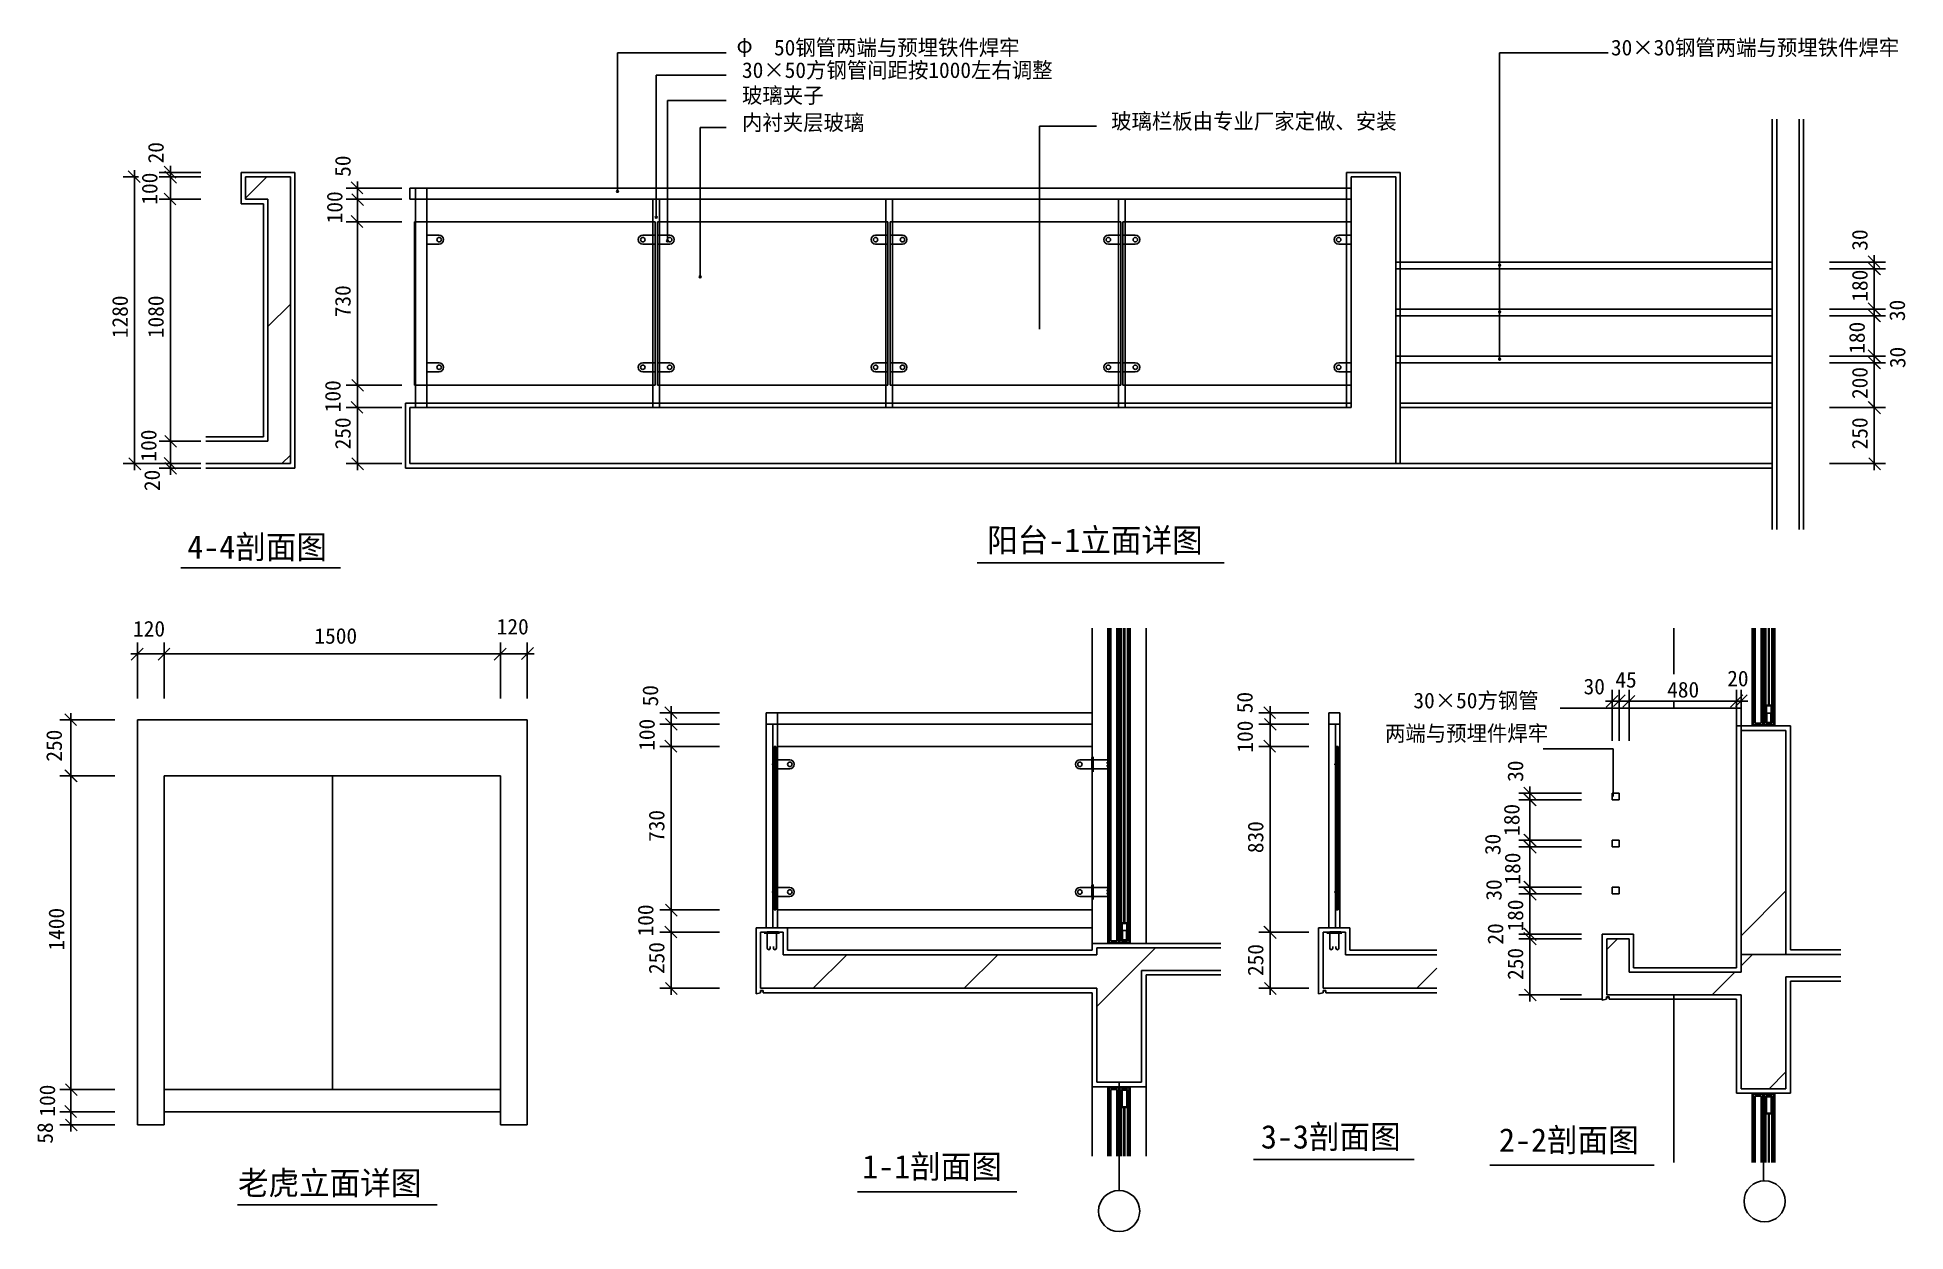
# Model space of a CAD drawing. Header units: metres. Extents: x 2610 to 10948, y 272 to 5605.
import ezdxf

# ---------------------------------------------------------------- set-up
doc = ezdxf.new("R2010")
doc.units = ezdxf.units.M
for name, color, linetype in [('AXIS', 3, 'Continuous'), ('BALCONY', 31, 'Continuous'), ('PUB_DIM', 3, 'Continuous'), ('PUB_TEXT', 7, 'Continuous'), ('S_SURFACE', 6, 'Continuous'), ('WALL', 5, 'Continuous'), ('WINDOW', 2, 'Continuous'), ('填充', 7, 'Continuous'), ('看线', 253, 'Continuous'), ('粉刷线', 6, 'Continuous')]:
    doc.layers.add(name, color=color, linetype=linetype)
pattern_1 = [(45, (0, 0), (-336.76, 336.76), [])]

# ---------------------------------------------------------------- blocks, each defined once
blk = doc.blocks.new('_dimx')
blk.add_line((-150, 0), (150, 0))
blk.add_lwpolyline([(-125.76, -123.99), (136.93, 138.3)])

msp = doc.modelspace()

# ---------------------------------------------------------------- hatches: boundary and pattern name
at = {"layer": '填充'}
h = msp.add_hatch(dxfattribs=at)
h.set_pattern_fill('AN31C', scale=150)
h.set_pattern_definition(pattern_1)
h.paths.add_polyline_path([(3739.36, 4981.46), (3539.36, 4981.46), (3539.36, 4881.46), (3639.36, 4881.46), (3639.36, 3801.46), (3361.6, 3801.46), (3361.6, 3701.46), (3739.36, 3701.46)])
h = msp.add_hatch(dxfattribs=at)
h.set_pattern_fill('ANSI31', scale=240)
h.paths.add_polyline_path([(10214.16, 1509.74), (10414.16, 1509.74), (10414.16, 2509.74), (10214.16, 2509.74)])
h = msp.add_hatch(dxfattribs=at)
h.set_pattern_fill('SOLID')
h.paths.add_polyline_path([(10314.16, 2529.74), (10314.16, 2554.74), (10311.66, 2554.74), (10311.66, 2534.74), (10269.16, 2534.74), (10269.16, 2554.74), (10264.16, 2554.74), (10264.16, 2529.74)])
h.paths.add_polyline_path([(10364.16, 2529.74), (10364.16, 2554.74), (10359.16, 2554.74), (10359.16, 2534.74), (10316.66, 2534.74), (10316.66, 2554.74), (10314.16, 2554.74), (10314.16, 2529.74)])
h = msp.add_hatch(dxfattribs=at)
h.set_pattern_fill('AN31C', scale=150)
h.set_pattern_definition(pattern_1)
h.paths.add_polyline_path([(7538.1, 1438.42), (7891.3, 1438.42), (7891.3, 1538.42), (7338.1, 1538.42), (7338.1, 1508.42), (5938.1, 1508.42), (5938.1, 1608.42), (5908.36, 1608.42), (5908.36, 1604.42), (5867.84, 1604.42), (5867.84, 1608.42), (5854.5, 1608.42), (5838.1, 1608.42), (5838.1, 1358.42), (7338.1, 1358.42), (7338.1, 938.42), (7538.1, 938.42)])
h = msp.add_hatch(dxfattribs=at)
h.set_pattern_fill('AN31C', scale=150)
h.set_pattern_definition(pattern_1)
h.paths.add_polyline_path([(8856.8, 1508.42), (8448.44, 1508.42), (8448.44, 1608.42), (8418.7, 1608.42), (8418.7, 1604.42), (8378.18, 1604.42), (8378.18, 1608.42), (8348.44, 1608.42), (8348.44, 1358.42), (8856.8, 1358.42)])
h = msp.add_hatch(dxfattribs=at)
h.set_pattern_fill('SOLID')
h.paths.add_polyline_path([(7438.1, 1558.42), (7438.1, 1583.42), (7435.6, 1583.42), (7435.6, 1563.42), (7393.1, 1563.42), (7393.1, 1583.42), (7388.1, 1583.42), (7388.1, 1558.42)])
h.paths.add_polyline_path([(7488.1, 1558.42), (7488.1, 1583.42), (7483.1, 1583.42), (7483.1, 1563.42), (7440.6, 1563.42), (7440.6, 1583.42), (7438.1, 1583.42), (7438.1, 1558.42)])
h = msp.add_hatch(dxfattribs=at)
h.set_pattern_fill('AN31C', scale=150)
h.set_pattern_definition(pattern_1)
h.paths.add_polyline_path([(10414.16, 1409.74), (10658.78, 1409.74), (10658.78, 1509.74), (10214.16, 1509.74), (10214.16, 1429.74), (9714.16, 1429.74), (9714.16, 1579.74), (9614.16, 1579.74), (9614.16, 1329.74), (10214.16, 1329.74), (10214.16, 909.74), (10414.16, 909.74)])
h = msp.add_hatch(dxfattribs=at)
h.set_pattern_fill('SOLID')
h.paths.add_polyline_path([(7435.6, 913.42), (7435.6, 868.92), (7438.1, 868.92), (7438.1, 918.42), (7388.1, 918.42), (7388.1, 868.92), (7393.1, 868.92), (7393.1, 913.42)])
h.paths.add_polyline_path([(7483.1, 913.42), (7483.1, 868.92), (7488.1, 868.92), (7488.1, 918.42), (7438.1, 918.42), (7438.1, 868.92), (7440.6, 868.92), (7440.6, 913.42)])
h = msp.add_hatch(dxfattribs=at)
h.set_pattern_fill('SOLID')
h.paths.add_polyline_path([(10311.66, 884.74), (10311.66, 840.24), (10314.16, 840.24), (10314.16, 889.74), (10264.16, 889.74), (10264.16, 840.24), (10269.16, 840.24), (10269.16, 884.74)])
h.paths.add_polyline_path([(10359.16, 884.74), (10359.16, 840.24), (10364.16, 840.24), (10364.16, 889.74), (10314.16, 889.74), (10314.16, 840.24), (10316.66, 840.24), (10316.66, 884.74)])

# ---------------------------------------------------------------- linework, layer by layer
for p, q in [((6804.43, 3258.35), (7907.24, 3258.35)), ((3250.2, 3235.69), (3963.17, 3235.69)), ((7316.1, 2338.16), (7316.1, 2388.16)), ((7316.1, 1768.16), (7316.1, 1818.16)), ((5921.7, 1608.42), (5854.5, 1608.42)), ((5921.7, 1604.42), (5854.5, 1604.42)), ((5867.84, 1610.42), (5917.84, 1610.42)), ((5867.84, 1610.42), (5867.84, 1536.9)), ((5908.36, 1610.42), (5908.36, 1536.9)), ((8432.04, 1608.42), (8364.84, 1608.42)), ((8432.04, 1604.42), (8364.84, 1604.42)), ((8378.18, 1610.42), (8428.18, 1610.42)), ((8378.18, 1610.42), (8378.18, 1536.9)), ((8418.7, 1610.42), (8418.7, 1536.9)), ((5880.85, 1536.9), (5880.85, 1544.49)), ((5895.34, 1536.9), (5895.34, 1544.49)), ((8391.19, 1536.9), (8391.19, 1544.49)), ((8405.69, 1536.9), (8405.69, 1544.49)), ((8038.32, 594.25), (8754.51, 594.25)), ((9092.17, 568.25), (9826.79, 568.25)), ((6270.26, 449.68), (6981.16, 449.68)), ((3503.58, 391.32), (4393.91, 391.32))]:
    msp.add_line(p, q)
for points in [[(7316.1, 2378.68), (7389.62, 2378.68, -1), (7389.62, 2365.67), (7382.04, 2365.67)], [(7316.1, 2338.16), (7389.62, 2338.16, 1), (7389.62, 2351.18), (7382.04, 2351.18)], [(7316.1, 1808.68), (7389.62, 1808.68, -1), (7389.62, 1795.67), (7382.04, 1795.67)], [(7316.1, 1768.16), (7389.62, 1768.16, 1), (7389.62, 1781.18), (7382.04, 1781.18)]]:
    msp.add_lwpolyline(points, format="xyb")
for points in [[(7318.1, 2392.02), (7318.1, 2324.82)], [(7322.1, 2392.02), (7322.1, 2324.82)], [(7318.1, 1822.02), (7318.1, 1754.82)], [(7322.1, 1822.02), (7322.1, 1754.82)]]:
    msp.add_lwpolyline(points)
for centre in [(7438.1, 363.4), (10319, 407.02)]:
    msp.add_circle(centre, 91.86)
for centre in [(5874.34, 1536.9), (5901.85, 1536.9), (8384.69, 1536.9), (8412.19, 1536.9)]:
    msp.add_arc(centre, 6.51, 180, 0)
at = {"layer": 'AXIS'}
for p, q in [((7438.1, 938.42), (7438.1, 455.22)), ((10314.16, 889.74), (10314.16, 498.78))]:
    msp.add_line(p, q, dxfattribs=at)
at = {"layer": 'BALCONY'}
for p, q in [((10214.16, 2609.74), (9406.73, 2609.74)), ((9594.16, 1309.74), (9406.73, 1309.74))]:
    msp.add_line(p, q, dxfattribs=at)
at = {"layer": 'PUB_DIM'}
for p, q in [((5198.95, 5536.27), (5683.75, 5536.27)), ((5198.95, 4916.79), (5198.95, 5536.27)), ((9136.35, 5536.27), (9621.15, 5536.27)), ((9136.35, 4164.45), (9136.35, 5536.27)), ((5372.1, 5435.5), (5683.75, 5435.5)), ((5372.1, 4801.15), (5372.1, 5435.5)), ((5422.3, 5322.91), (5683.75, 5322.91)), ((5422.3, 4696.06), (5422.3, 5322.91)), ((5567.98, 4534.93), (5567.98, 5201.43)), ((5567.98, 5201.43), (5683.75, 5201.43)), ((7082.17, 4300.91), (7082.17, 5207.39)), ((7082.17, 5207.39), (7337.68, 5207.39)), ((3061.88, 4981.46), (2993.67, 4981.46)), ((3043.67, 3701.66), (3043.67, 4981.26)), ((3339.8, 5001.46), (3153.67, 5001.46)), ((3339.8, 4981.46), (3153.67, 4981.46)), ((3339.8, 4981.46), (3153.67, 4981.46)), ((3339.8, 4981.46), (3167.01, 4981.46)), ((3203.67, 4981.66), (3203.67, 5001.26)), ((3203.67, 4981.66), (3203.67, 4981.86)), ((3203.67, 4881.46), (3203.67, 4981.46)), ((4236.49, 4931.46), (3988.19, 4931.46)), ((4038.19, 4931.26), (4038.19, 4881.66)), ((3339.8, 4881.46), (3153.67, 4881.46)), ((3339.8, 4881.46), (3153.67, 4881.46)), ((3203.67, 4881.26), (3203.67, 4881.06)), ((3203.67, 3801.66), (3203.67, 4881.26)), ((4236.49, 4881.46), (3988.19, 4881.46)), ((4236.49, 4881.46), (3988.19, 4881.46)), ((4038.19, 4881.66), (4038.19, 4881.86)), ((4038.19, 4881.46), (4038.19, 4781.46)), ((4236.49, 4781.46), (3988.19, 4781.46)), ((4236.49, 4781.46), (3988.19, 4781.46)), ((4038.19, 4781.26), (4038.19, 4781.06)), ((4038.19, 4781.26), (4038.19, 4051.66)), ((10608.58, 4601.46), (10858.58, 4601.46)), ((10808.58, 4601.26), (10808.58, 4571.66)), ((10608.58, 4571.46), (10858.58, 4571.46)), ((10608.58, 4571.46), (10858.58, 4571.46)), ((10808.58, 4571.26), (10808.58, 4391.66)), ((10608.58, 4391.46), (10858.58, 4391.46)), ((10608.58, 4391.46), (10858.58, 4391.46)), ((10608.58, 4361.46), (10858.58, 4361.46)), ((10608.58, 4361.46), (10858.58, 4361.46)), ((10808.58, 4391.26), (10808.58, 4361.66)), ((10808.58, 4361.26), (10808.58, 4181.66)), ((10608.58, 4181.46), (10858.58, 4181.46)), ((10608.58, 4181.46), (10858.58, 4181.46)), ((10808.58, 4181.26), (10808.58, 4151.66)), ((10608.58, 4151.46), (10858.58, 4151.46)), ((10608.58, 4151.46), (10858.58, 4151.46)), ((10808.58, 4151.26), (10808.58, 3951.66)), ((4236.49, 4051.46), (3988.19, 4051.46)), ((4236.49, 4051.46), (3988.19, 4051.46)), ((4038.19, 4051.66), (4038.19, 4051.86)), ((4038.19, 4051.46), (4038.19, 3951.46)), ((4236.49, 3951.46), (3988.19, 3951.46)), ((4236.49, 3951.46), (3988.19, 3951.46)), ((4038.19, 3951.26), (4038.19, 3951.06)), ((4038.19, 3951.26), (4038.19, 3701.66)), ((10608.58, 3951.46), (10858.58, 3951.46)), ((10608.58, 3951.46), (10858.58, 3951.46)), ((10808.58, 3951.26), (10808.58, 3701.66)), ((3339.8, 3801.46), (3153.67, 3801.46)), ((3339.8, 3801.46), (3153.67, 3801.46)), ((3203.67, 3801.66), (3203.67, 3801.86)), ((3203.67, 3701.46), (3203.67, 3801.46)), ((3339.8, 3701.46), (2993.67, 3701.46)), ((3339.8, 3701.46), (3153.67, 3701.46)), ((3339.8, 3701.46), (3153.67, 3701.46)), ((3339.8, 3681.46), (3153.67, 3681.46)), ((3203.67, 3701.26), (3203.67, 3701.06)), ((3203.67, 3681.66), (3203.67, 3701.26)), ((4236.49, 3701.46), (3988.19, 3701.46)), ((10608.58, 3701.46), (10858.58, 3701.46)), ((3056.62, 2651.86), (3056.62, 2901.86)), ((3056.82, 2851.86), (3176.42, 2851.86)), ((3176.62, 2651.86), (3176.62, 2901.86)), ((3176.62, 2651.86), (3176.62, 2901.86)), ((3176.82, 2851.86), (4676.42, 2851.86)), ((4676.62, 2651.86), (4676.62, 2901.86)), ((4676.62, 2651.86), (4676.62, 2901.86)), ((4676.82, 2851.86), (4796.42, 2851.86)), ((4796.62, 2651.86), (4796.62, 2901.86)), ((9639.16, 2463.21), (9639.16, 2690.9)), ((9669.16, 2463.21), (9669.16, 2690.9)), ((9669.16, 2463.21), (9669.16, 2690.9)), ((9714.16, 2463.21), (9714.16, 2690.9)), ((9714.16, 2463.21), (9714.16, 2690.9)), ((10194.16, 2463.21), (10194.16, 2690.9)), ((10194.16, 2463.21), (10194.16, 2690.9)), ((10214.16, 2463.21), (10214.16, 2690.9)), ((5654.61, 2588.42), (5388.65, 2588.42)), ((5438.65, 2588.22), (5438.65, 2538.62)), ((8284.97, 2588.42), (8061.87, 2588.42)), ((8111.87, 2588.22), (8111.87, 2538.62)), ((9668.96, 2640.9), (9639.36, 2640.9)), ((9668.96, 2640.9), (9668.76, 2640.9)), ((9714.16, 2640.9), (9669.16, 2640.9)), ((9714.36, 2640.9), (9714.56, 2640.9)), ((10193.96, 2640.9), (9714.36, 2640.9)), ((10213.96, 2640.9), (10194.36, 2640.9)), ((2956.37, 2556.87), (2709.86, 2556.87)), ((2759.86, 2556.67), (2759.86, 2307.07)), ((5654.61, 2538.42), (5388.65, 2538.42)), ((5654.61, 2538.42), (5388.65, 2538.42)), ((5438.65, 2538.62), (5438.65, 2538.82)), ((5438.65, 2538.42), (5438.65, 2438.42)), ((8284.97, 2538.42), (8061.87, 2538.42)), ((8284.97, 2538.42), (8061.87, 2538.42)), ((8111.87, 2538.62), (8111.87, 2538.82)), ((8111.87, 2538.42), (8111.87, 2438.42)), ((5654.61, 2438.42), (5388.65, 2438.42)), ((5654.61, 2438.42), (5388.65, 2438.42)), ((5438.65, 2438.22), (5438.65, 2438.02)), ((5438.65, 2438.22), (5438.65, 1708.62)), ((8284.97, 2438.42), (8061.87, 2438.42)), ((8284.97, 2438.42), (8061.87, 2438.42)), ((8111.87, 2438.22), (8111.87, 2438.02)), ((8111.87, 2438.22), (8111.87, 1608.62)), ((9330.94, 2427.55), (9642.59, 2427.55)), ((9642.59, 2427.55), (9642.59, 2214.27)), ((2956.37, 2306.87), (2709.86, 2306.87)), ((2956.37, 2306.87), (2709.86, 2306.87)), ((2759.86, 2306.67), (2759.86, 907.07)), ((9501.87, 2229.74), (9221.69, 2229.74)), ((9501.87, 2199.74), (9221.69, 2199.74)), ((9501.87, 2199.74), (9221.69, 2199.74)), ((9271.69, 2229.54), (9271.69, 2199.94)), ((9271.69, 2199.54), (9271.69, 2019.94)), ((9501.87, 2019.74), (9221.69, 2019.74)), ((9501.87, 2019.74), (9221.69, 2019.74)), ((9271.69, 2019.54), (9271.69, 1989.94)), ((9501.87, 1989.74), (9221.69, 1989.74)), ((9501.87, 1989.74), (9221.69, 1989.74)), ((9271.69, 1989.54), (9271.69, 1809.94)), ((9501.87, 1809.74), (9221.69, 1809.74)), ((9501.87, 1809.74), (9221.69, 1809.74)), ((9501.87, 1779.74), (9221.69, 1779.74)), ((9501.87, 1779.74), (9221.69, 1779.74)), ((9271.69, 1809.54), (9271.69, 1779.94)), ((9271.69, 1779.54), (9271.69, 1599.94)), ((5654.61, 1708.42), (5388.65, 1708.42)), ((5654.61, 1708.42), (5388.65, 1708.42)), ((5438.65, 1708.62), (5438.65, 1708.82)), ((5438.65, 1708.42), (5438.65, 1608.42)), ((5654.61, 1608.42), (5388.65, 1608.42)), ((5654.61, 1608.42), (5388.65, 1608.42)), ((5438.65, 1608.22), (5438.65, 1608.02)), ((5438.65, 1608.22), (5438.65, 1358.62)), ((8284.97, 1608.42), (8061.87, 1608.42)), ((8284.97, 1608.42), (8061.87, 1608.42)), ((8111.87, 1608.22), (8111.87, 1358.62)), ((9501.87, 1599.74), (9221.69, 1599.74)), ((9501.87, 1599.74), (9221.69, 1599.74)), ((9271.69, 1599.54), (9271.69, 1579.94)), ((9501.87, 1579.74), (9221.69, 1579.74)), ((9501.87, 1579.74), (9221.69, 1579.74)), ((9271.69, 1579.54), (9271.69, 1329.94)), ((5654.61, 1358.42), (5388.65, 1358.42)), ((8284.97, 1358.42), (8061.87, 1358.42)), ((9501.87, 1329.74), (9221.69, 1329.74)), ((2956.37, 906.87), (2709.86, 906.87)), ((2956.37, 906.87), (2709.86, 906.87)), ((2759.86, 907.07), (2759.86, 907.27)), ((2759.86, 906.87), (2759.86, 806.87)), ((2956.37, 806.87), (2709.86, 806.87)), ((2956.37, 806.87), (2709.86, 806.87)), ((2759.86, 806.67), (2759.86, 806.47)), ((2759.86, 806.67), (2759.86, 749.34)), ((2956.37, 749.14), (2709.86, 749.14))]:
    msp.add_line(p, q, dxfattribs=at)
for points in [[(5194.82, 4916.79, 1), (5203.07, 4916.79, 1)], [(5367.98, 4801.15, 1), (5376.23, 4801.15, 1)], [(5418.17, 4696.06, 1), (5426.42, 4696.06, 1)], [(9132.22, 4586.75, 1), (9140.47, 4586.75, 1)], [(5563.86, 4534.93, 1), (5572.11, 4534.93, 1)], [(9132.22, 4378.33, 1), (9140.47, 4378.33, 1)], [(9132.22, 4167.79, 1), (9140.47, 4167.79, 1)]]:
    msp.add_lwpolyline(points, format="xyb", close=True, dxfattribs=at)
at = {"layer": 'S_SURFACE'}
for p, q in [((3926.62, 906.87), (3926.62, 2306.87)), ((5818.1, 1333.49), (5837.85, 1338.42)), ((5837.85, 1348.42), (5849.85, 1348.42)), ((5837.85, 1338.42), (5837.85, 1348.42)), ((5839.85, 1346.42), (5847.85, 1346.42)), ((5849.85, 1348.42), (5849.85, 1338.42)), ((8328.44, 1333.49), (8348.19, 1338.42)), ((8348.19, 1348.42), (8360.19, 1348.42)), ((8348.19, 1338.42), (8348.19, 1348.42)), ((8350.19, 1346.42), (8358.19, 1346.42)), ((8360.19, 1348.42), (8360.19, 1338.42)), ((9594.16, 1304.8), (9613.91, 1309.74)), ((9613.91, 1319.74), (9625.91, 1319.74)), ((9613.91, 1309.74), (9613.91, 1319.74)), ((9615.91, 1317.74), (9623.91, 1317.74)), ((9625.91, 1319.74), (9625.91, 1309.74))]:
    msp.add_line(p, q, dxfattribs=at)
for centre, start, end in [((5839.85, 1344.42), 90, 180), ((5847.85, 1344.42), 0, 90), ((8350.19, 1344.42), 90, 180), ((8358.19, 1344.42), 0, 90), ((9615.91, 1315.74), 90, 180), ((9623.91, 1315.74), 0, 90)]:
    msp.add_arc(centre, 2, start, end, dxfattribs=at)
at = {"layer": 'WALL'}
for p, q in [((10353.16, 3406.79), (10353.16, 5239.42)), ((10493.16, 3406.79), (10493.16, 5239.42)), ((3539.36, 4881.46), (3539.36, 4981.46)), ((3539.36, 4981.46), (3739.36, 4981.46)), ((3739.36, 4981.46), (3739.36, 3701.46)), ((4273.16, 4881.46), (4273.16, 4931.46)), ((4273.16, 4931.46), (8473.16, 4931.46)), ((8453.16, 5001.46), (8693.16, 5001.46)), ((8453.16, 3951.46), (8453.16, 5001.46)), ((8473.16, 4981.46), (8673.16, 4981.46)), ((8693.16, 5001.46), (8693.16, 3701.46)), ((3539.36, 4881.46), (3639.36, 4881.46)), ((3639.36, 3801.46), (3639.36, 4881.46)), ((4298.16, 4881.46), (4273.16, 4881.46)), ((4348.16, 4881.46), (4298.16, 4881.46)), ((8473.16, 4881.46), (4348.16, 4881.46)), ((4253.16, 3681.46), (4253.16, 3971.46)), ((8473.16, 3971.46), (4253.16, 3971.46)), ((8693.16, 3971.46), (10353.16, 3971.46)), ((3639.36, 3801.46), (3361.6, 3801.46)), ((3361.6, 3701.46), (3739.36, 3701.46)), ((4253.16, 3681.46), (10353.16, 3681.46)), ((10324.16, 2622.24), (10324.16, 2542.24)), ((10351.66, 2622.24), (10324.16, 2622.24)), ((10348.66, 2619.24), (10327.16, 2619.24)), ((10327.16, 2619.24), (10327.16, 2545.24)), ((10348.66, 2545.24), (10348.66, 2619.24)), ((10351.66, 2542.24), (10351.66, 2622.24)), ((4796.62, 2556.87), (3056.62, 2556.87)), ((3056.62, 749.14), (3056.62, 2556.87)), ((4796.62, 749.14), (4796.62, 2556.87)), ((10214.16, 2509.74), (10414.16, 2509.74)), ((10214.16, 2509.74), (10214.16, 1509.74)), ((10264.16, 2554.74), (10264.16, 2529.74)), ((10264.16, 2554.74), (10269.16, 2554.74)), ((10264.16, 2529.74), (10364.16, 2529.74)), ((10269.16, 2554.74), (10269.16, 2534.74)), ((10269.16, 2534.74), (10311.66, 2534.74)), ((10281.66, 2534.74), (10299.16, 2534.74)), ((10311.66, 2554.74), (10311.66, 2534.74)), ((10311.66, 2554.74), (10316.66, 2554.74)), ((10316.66, 2554.74), (10316.66, 2534.74)), ((10316.66, 2534.74), (10359.16, 2534.74)), ((10351.66, 2542.24), (10324.16, 2542.24)), ((10327.16, 2545.24), (10348.66, 2545.24)), ((10329.16, 2534.74), (10346.66, 2534.74)), ((10359.16, 2554.74), (10359.16, 2534.74)), ((10359.16, 2554.74), (10364.16, 2554.74)), ((10364.16, 2554.74), (10364.16, 2529.74)), ((10364.16, 2529.74), (10364.16, 2549.74)), ((10414.16, 2509.74), (10414.16, 1509.74)), ((4676.62, 2306.87), (3176.62, 2306.87)), ((3176.62, 749.14), (3176.62, 2306.87)), ((4676.62, 749.14), (4676.62, 2306.87)), ((5938.1, 1608.42), (5838.1, 1608.42)), ((5838.1, 1608.42), (5838.1, 1358.42)), ((5938.1, 1608.42), (5938.1, 1508.42)), ((7475.6, 1650.92), (7448.1, 1650.92)), ((7448.1, 1650.92), (7448.1, 1570.92)), ((7451.1, 1647.92), (7451.1, 1573.92)), ((7472.6, 1647.92), (7451.1, 1647.92)), ((7472.6, 1573.92), (7472.6, 1647.92)), ((7475.6, 1570.92), (7475.6, 1650.92)), ((8448.44, 1608.42), (8348.44, 1608.42)), ((8348.44, 1608.42), (8348.44, 1358.42)), ((8448.44, 1608.42), (8448.44, 1508.42)), ((7338.1, 1508.42), (5938.1, 1508.42)), ((7891.3, 1538.42), (7338.1, 1538.42)), ((7338.1, 1538.42), (7338.1, 1508.42)), ((7388.1, 1583.42), (7393.1, 1583.42)), ((7388.1, 1583.42), (7388.1, 1558.42)), ((7388.1, 1558.42), (7488.1, 1558.42)), ((7393.1, 1583.42), (7393.1, 1563.42)), ((7393.1, 1563.42), (7435.6, 1563.42)), ((7405.6, 1563.42), (7423.1, 1563.42)), ((7435.6, 1583.42), (7440.6, 1583.42)), ((7435.6, 1583.42), (7435.6, 1563.42)), ((7440.6, 1583.42), (7440.6, 1563.42)), ((7440.6, 1563.42), (7483.1, 1563.42)), ((7475.6, 1570.92), (7448.1, 1570.92)), ((7451.1, 1573.92), (7472.6, 1573.92)), ((7453.1, 1563.42), (7470.6, 1563.42)), ((7483.1, 1583.42), (7488.1, 1583.42)), ((7483.1, 1583.42), (7483.1, 1563.42)), ((7488.1, 1583.42), (7488.1, 1558.42)), ((7488.1, 1558.42), (7488.1, 1578.42)), ((8856.8, 1508.42), (8448.44, 1508.42)), ((9614.16, 1579.74), (9714.16, 1579.74)), ((9614.16, 1329.74), (9614.16, 1579.74)), ((9714.16, 1429.74), (9714.16, 1579.74)), ((10658.78, 1509.74), (10214.16, 1509.74)), ((10214.16, 1509.74), (10214.16, 1429.74)), ((7891.3, 1438.42), (7538.1, 1438.42)), ((7538.1, 1438.42), (7538.1, 938.42)), ((9714.16, 1429.74), (10214.16, 1429.74)), ((7338.1, 1358.42), (5838.1, 1358.42)), ((7338.1, 1358.42), (7338.1, 938.42)), ((8856.8, 1358.42), (8348.44, 1358.42)), ((10658.78, 1409.74), (10414.16, 1409.74)), ((10414.16, 1409.74), (10414.16, 909.74)), ((10214.16, 1329.74), (9614.16, 1329.74)), ((10214.16, 1329.74), (10214.16, 909.74)), ((7538.1, 938.42), (7338.1, 938.42)), ((7388.1, 918.42), (7488.1, 918.42)), ((7388.1, 868.92), (7388.1, 918.42)), ((7488.1, 868.92), (7488.1, 918.42)), ((4676.62, 906.87), (3176.62, 906.87)), ((7388.1, 868.92), (7393.1, 868.92)), ((7393.1, 913.42), (7435.6, 913.42)), ((7393.1, 868.92), (7393.1, 913.42)), ((7435.6, 868.92), (7435.6, 913.42)), ((7435.6, 868.92), (7440.6, 868.92)), ((7440.6, 868.92), (7440.6, 913.42)), ((7440.6, 913.42), (7483.1, 913.42)), ((7475.6, 905.92), (7448.1, 905.92)), ((7448.1, 905.92), (7448.1, 825.92)), ((7451.1, 902.92), (7451.1, 828.92)), ((7472.6, 902.92), (7451.1, 902.92)), ((7472.6, 828.92), (7472.6, 902.92)), ((7475.6, 825.92), (7475.6, 905.92)), ((7483.1, 868.92), (7483.1, 913.42)), ((7483.1, 868.92), (7488.1, 868.92)), ((10414.16, 909.74), (10214.16, 909.74)), ((10264.16, 889.74), (10364.16, 889.74)), ((10264.16, 840.24), (10264.16, 889.74)), ((10264.16, 840.24), (10269.16, 840.24)), ((10269.16, 884.74), (10311.66, 884.74)), ((10269.16, 840.24), (10269.16, 884.74)), ((10311.66, 840.24), (10311.66, 884.74)), ((10311.66, 840.24), (10316.66, 840.24)), ((10316.66, 840.24), (10316.66, 884.74)), ((10316.66, 884.74), (10359.16, 884.74)), ((10324.16, 877.24), (10324.16, 797.24)), ((10351.66, 877.24), (10324.16, 877.24)), ((10327.16, 874.24), (10327.16, 800.24)), ((10348.66, 874.24), (10327.16, 874.24)), ((10348.66, 800.24), (10348.66, 874.24)), ((10351.66, 797.24), (10351.66, 877.24)), ((10359.16, 840.24), (10359.16, 884.74)), ((10359.16, 840.24), (10364.16, 840.24)), ((10364.16, 840.24), (10364.16, 889.74)), ((3176.62, 806.87), (4676.62, 806.87)), ((7475.6, 825.92), (7448.1, 825.92)), ((7451.1, 828.92), (7472.6, 828.92)), ((10351.66, 797.24), (10324.16, 797.24)), ((10327.16, 800.24), (10348.66, 800.24)), ((3056.62, 749.14), (3176.62, 749.14)), ((4796.62, 749.14), (4676.62, 749.14))]:
    msp.add_line(p, q, dxfattribs=at)
at = {"layer": 'WINDOW'}
for p, q in [((7318.1, 2966.47), (7318.1, 1558.42)), ((7388.1, 1583.42), (7388.1, 2966.47)), ((7393.1, 1583.42), (7393.1, 2966.47)), ((7400.6, 1570.92), (7400.6, 2966.47)), ((7428.1, 2966.47), (7428.1, 1570.92)), ((7435.6, 1583.42), (7435.6, 2966.47)), ((7440.6, 1583.42), (7440.6, 2966.47)), ((7448.1, 1570.92), (7448.1, 2966.47)), ((7459.85, 2966.47), (7459.85, 1650.92)), ((7461.85, 2966.47), (7461.85, 1650.92)), ((7463.85, 2966.47), (7463.85, 1650.92)), ((7475.6, 2966.47), (7475.6, 1570.92)), ((7483.1, 1583.42), (7483.1, 2966.47)), ((7488.1, 1583.42), (7488.1, 2966.47)), ((7558.1, 2966.47), (7558.1, 1558.42)), ((10264.16, 2554.74), (10264.16, 2966.47)), ((10269.16, 2554.74), (10269.16, 2966.47)), ((10276.66, 2542.24), (10276.66, 2966.47)), ((10304.16, 2966.47), (10304.16, 2542.24)), ((10311.66, 2554.74), (10311.66, 2966.47)), ((10316.66, 2554.74), (10316.66, 2966.47)), ((10324.16, 2542.24), (10324.16, 2966.47)), ((10335.91, 2966.47), (10335.91, 2622.24)), ((10337.91, 2966.47), (10337.91, 2622.24)), ((10339.91, 2966.47), (10339.91, 2622.24)), ((10351.66, 2966.47), (10351.66, 2542.24)), ((10359.16, 2554.74), (10359.16, 2966.47)), ((10364.16, 2554.74), (10364.16, 2966.47)), ((10346.66, 2587.24), (10329.16, 2587.24)), ((10329.16, 2587.24), (10329.16, 2534.74)), ((10346.66, 2534.74), (10346.66, 2587.24)), ((10304.16, 2542.24), (10276.66, 2542.24)), ((10281.66, 2542.24), (10281.66, 2534.74)), ((10299.16, 2534.74), (10299.16, 2542.24)), ((5890.37, 2360.42), (5909.48, 2360.42)), ((5890.37, 2360.42), (5890.37, 2356.42)), ((5890.37, 2356.42), (5909.48, 2356.42)), ((5908.48, 2360.42), (5908.48, 2356.42)), ((5909.48, 2360.42), (5909.48, 2356.42)), ((8400.71, 2360.42), (8419.83, 2360.42)), ((8400.71, 2360.42), (8400.71, 2356.42)), ((8400.71, 2356.42), (8419.83, 2356.42)), ((8418.83, 2360.42), (8418.83, 2356.42)), ((8419.83, 2360.42), (8419.83, 2356.42)), ((5890.37, 1790.42), (5909.48, 1790.42)), ((5890.37, 1786.42), (5890.37, 1790.42)), ((5890.37, 1786.42), (5909.48, 1786.42)), ((5908.48, 1786.42), (5908.48, 1790.42)), ((5909.48, 1786.42), (5909.48, 1790.42)), ((8400.71, 1790.42), (8419.83, 1790.42)), ((8400.71, 1786.42), (8400.71, 1790.42)), ((8400.71, 1786.42), (8419.83, 1786.42)), ((8418.83, 1786.42), (8418.83, 1790.42)), ((8419.83, 1786.42), (8419.83, 1790.42)), ((7453.1, 1615.92), (7453.1, 1563.42)), ((7470.6, 1615.92), (7453.1, 1615.92)), ((7470.6, 1563.42), (7470.6, 1615.92)), ((7428.1, 1570.92), (7400.6, 1570.92)), ((7405.6, 1570.92), (7405.6, 1563.42)), ((7423.1, 1563.42), (7423.1, 1570.92)), ((7318.1, 918.42), (7318.1, 608.42)), ((7558.1, 918.42), (7558.1, 608.42)), ((7388.1, 868.92), (7388.1, 608.42)), ((7393.1, 868.92), (7393.1, 608.42)), ((7400.6, 905.92), (7400.6, 608.42)), ((7400.6, 905.92), (7428.1, 905.92)), ((7428.1, 608.42), (7428.1, 905.92)), ((7435.6, 868.92), (7435.6, 608.42)), ((7440.6, 868.92), (7440.6, 608.42)), ((7448.1, 905.92), (7448.1, 608.42)), ((7475.6, 608.42), (7475.6, 905.92)), ((7483.1, 868.92), (7483.1, 608.42)), ((7488.1, 868.92), (7488.1, 608.42)), ((10264.16, 840.24), (10264.16, 579.74)), ((10269.16, 840.24), (10269.16, 579.74)), ((10276.66, 877.24), (10276.66, 579.74)), ((10276.66, 877.24), (10304.16, 877.24)), ((10304.16, 579.74), (10304.16, 877.24)), ((10311.66, 840.24), (10311.66, 579.74)), ((10316.66, 840.24), (10316.66, 579.74)), ((10324.16, 877.24), (10324.16, 579.74)), ((10351.66, 579.74), (10351.66, 877.24)), ((10359.16, 840.24), (10359.16, 579.74)), ((10364.16, 840.24), (10364.16, 579.74)), ((7459.85, 608.42), (7459.85, 825.92)), ((7461.85, 608.42), (7461.85, 825.92)), ((7463.85, 608.42), (7463.85, 825.92)), ((10335.91, 579.74), (10335.91, 797.24)), ((10337.91, 579.74), (10337.91, 797.24)), ((10339.91, 579.74), (10339.91, 797.24))]:
    msp.add_line(p, q, dxfattribs=at)
for centre in [(5907.92, 2358.42), (8418.26, 2358.42), (5907.92, 1788.42), (8418.26, 1788.42)]:
    msp.add_arc(centre, 2.54, 308.1, 51.9, dxfattribs=at)
at = {"layer": '看线'}
for p, q in [((10373.16, 3406.79), (10373.16, 5239.42)), ((10473.16, 3406.79), (10473.16, 5239.42)), ((4298.16, 4931.46), (4298.16, 4881.46)), ((4348.16, 4931.46), (4348.16, 4881.46)), ((8473.16, 3951.46), (8473.16, 4981.46)), ((8673.16, 4981.46), (8673.16, 3701.46)), ((4298.16, 4881.46), (4298.16, 3951.46)), ((4348.16, 4881.46), (4348.16, 3951.46)), ((5357.16, 4881.46), (5357.16, 3951.46)), ((5387.16, 4881.46), (5387.16, 3951.46)), ((6396.16, 4881.46), (6396.16, 3951.46)), ((6426.16, 4881.46), (6426.16, 3951.46)), ((7435.16, 4881.46), (7435.16, 3951.46)), ((7465.16, 4881.46), (7465.16, 3951.46)), ((4293.16, 4781.46), (5367.16, 4781.46)), ((4293.16, 4781.46), (4293.16, 4051.46)), ((5367.16, 4051.46), (5367.16, 4781.46)), ((5377.16, 4781.46), (6406.16, 4781.46)), ((5377.16, 4051.46), (5377.16, 4781.46)), ((6406.16, 4781.46), (6406.16, 4051.46)), ((6416.16, 4781.46), (7445.16, 4781.46)), ((6416.16, 4781.46), (6416.16, 4051.46)), ((7445.16, 4781.46), (7445.16, 4051.46)), ((7455.16, 4781.46), (8473.16, 4781.46)), ((7455.16, 4781.46), (7455.16, 4051.46)), ((4348.16, 4721.46), (4403.16, 4721.46)), ((4403.16, 4681.46), (4348.16, 4681.46)), ((5367.16, 4721.46), (5312.16, 4721.46)), ((5312.16, 4681.46), (5367.16, 4681.46)), ((5377.16, 4721.46), (5432.16, 4721.46)), ((5432.16, 4681.46), (5377.16, 4681.46)), ((6406.16, 4721.46), (6351.16, 4721.46)), ((6351.16, 4681.46), (6406.16, 4681.46)), ((6416.16, 4721.46), (6471.16, 4721.46)), ((6471.16, 4681.46), (6416.16, 4681.46)), ((7445.16, 4721.46), (7390.16, 4721.46)), ((7390.16, 4681.46), (7445.16, 4681.46)), ((7455.16, 4721.46), (7510.16, 4721.46)), ((7510.16, 4681.46), (7455.16, 4681.46)), ((8473.16, 4721.46), (8418.16, 4721.46)), ((8418.16, 4681.46), (8473.16, 4681.46)), ((8673.16, 4601.46), (10353.16, 4601.46)), ((8673.16, 4571.46), (10353.16, 4571.46)), ((8673.16, 4391.46), (10353.16, 4391.46)), ((8673.16, 4361.46), (10353.16, 4361.46)), ((8673.16, 4181.46), (10353.16, 4181.46)), ((4403.16, 4151.46), (4348.16, 4151.46)), ((4348.16, 4111.46), (4403.16, 4111.46)), ((5312.16, 4151.46), (5367.16, 4151.46)), ((5367.16, 4111.46), (5312.16, 4111.46)), ((5432.16, 4151.46), (5377.16, 4151.46)), ((5377.16, 4111.46), (5432.16, 4111.46)), ((6351.16, 4151.46), (6406.16, 4151.46)), ((6406.16, 4111.46), (6351.16, 4111.46)), ((6471.16, 4151.46), (6416.16, 4151.46)), ((6416.16, 4111.46), (6471.16, 4111.46)), ((7390.16, 4151.46), (7445.16, 4151.46)), ((7445.16, 4111.46), (7390.16, 4111.46)), ((7510.16, 4151.46), (7455.16, 4151.46)), ((7455.16, 4111.46), (7510.16, 4111.46)), ((8418.16, 4151.46), (8473.16, 4151.46)), ((8473.16, 4111.46), (8418.16, 4111.46)), ((8673.16, 4151.46), (10353.16, 4151.46)), ((4293.16, 4051.46), (5367.16, 4051.46)), ((5377.16, 4051.46), (6406.16, 4051.46)), ((6416.16, 4051.46), (7445.16, 4051.46)), ((7455.16, 4051.46), (8473.16, 4051.46)), ((4273.16, 3701.46), (4273.16, 3951.46)), ((8473.16, 3951.46), (4273.16, 3951.46)), ((8693.16, 3951.46), (10353.16, 3951.46)), ((4273.16, 3701.46), (10353.16, 3701.46)), ((9914.16, 2966.47), (9914.16, 2761.23)), ((5863.1, 2538.42), (5863.1, 2588.42)), ((7318.1, 2588.42), (5863.1, 2588.42)), ((5913.1, 2538.42), (5913.1, 2588.42)), ((8423.44, 2588.42), (8373.44, 2588.42)), ((8373.44, 2538.42), (8373.44, 2588.42)), ((8423.44, 2538.42), (8423.44, 2588.42)), ((9914.16, 2639.74), (9914.16, 2609.74)), ((7318.1, 2538.42), (5863.1, 2538.42)), ((5863.1, 1628.42), (5863.1, 2538.42)), ((5893.1, 1628.42), (5893.1, 2538.42)), ((5913.1, 1628.42), (5913.1, 2538.42)), ((8423.44, 2538.42), (8373.44, 2538.42)), ((8373.44, 1628.42), (8373.44, 2538.42)), ((8403.44, 1628.42), (8403.44, 2538.42)), ((8423.44, 1628.42), (8423.44, 2538.42)), ((5906.1, 2438.42), (5898.1, 2438.42)), ((5898.1, 1708.42), (5898.1, 2438.42)), ((5906.1, 1708.42), (5906.1, 2438.42)), ((7318.1, 2438.42), (5913.1, 2438.42)), ((8416.44, 2438.42), (8408.44, 2438.42)), ((8408.44, 1708.42), (8408.44, 2438.42)), ((8416.44, 1708.42), (8416.44, 2438.42)), ((5913.1, 2378.42), (5968.1, 2378.42)), ((5968.1, 2338.42), (5913.1, 2338.42)), ((7318.1, 2378.42), (7263.1, 2378.42)), ((7263.1, 2338.42), (7318.1, 2338.42)), ((9639.16, 2199.74), (9639.16, 2229.74)), ((9669.16, 2229.74), (9639.16, 2229.74)), ((9669.16, 2199.74), (9639.16, 2199.74)), ((9669.16, 2199.74), (9669.16, 2229.74)), ((9639.16, 1989.74), (9639.16, 2019.74)), ((9669.16, 2019.74), (9639.16, 2019.74)), ((9669.16, 1989.74), (9669.16, 2019.74)), ((9669.16, 1989.74), (9639.16, 1989.74)), ((5913.1, 1808.42), (5968.1, 1808.42)), ((5968.1, 1768.42), (5913.1, 1768.42)), ((7318.1, 1808.42), (7263.1, 1808.42)), ((7263.1, 1768.42), (7318.1, 1768.42)), ((9639.16, 1779.74), (9639.16, 1809.74)), ((9669.16, 1809.74), (9639.16, 1809.74)), ((9669.16, 1779.74), (9639.16, 1779.74)), ((9669.16, 1779.74), (9669.16, 1809.74)), ((5906.1, 1708.42), (5898.1, 1708.42)), ((7318.1, 1708.42), (5913.1, 1708.42)), ((8416.44, 1708.42), (8408.44, 1708.42)), ((5958.1, 1628.42), (7318.1, 1628.42)), ((9914.16, 1329.74), (9914.16, 579.74))]:
    msp.add_line(p, q, dxfattribs=at)
for centre in [(4403.16, 4701.46), (5312.16, 4701.46), (5432.16, 4701.46), (6351.16, 4701.46), (6471.16, 4701.46), (7390.16, 4701.46), (7510.16, 4701.46), (8418.16, 4701.46), (4403.16, 4131.46), (5312.16, 4131.46), (5432.16, 4131.46), (6351.16, 4131.46), (6471.16, 4131.46), (7390.16, 4131.46), (7510.16, 4131.46), (8418.16, 4131.46), (5968.1, 2358.42), (7263.1, 2358.42), (5968.1, 1788.42), (7263.1, 1788.42)]:
    msp.add_circle(centre, 10, dxfattribs=at)
for centre, start, end in [((4403.16, 4701.46), 270, 90), ((5312.16, 4701.46), 90, 270), ((5432.16, 4701.46), 270, 90), ((6351.16, 4701.46), 90, 270), ((6471.16, 4701.46), 270, 90), ((7390.16, 4701.46), 90, 270), ((7510.16, 4701.46), 270, 90), ((8418.16, 4701.46), 90, 270), ((4403.16, 4131.46), 270, 90), ((5312.16, 4131.46), 90, 270), ((5432.16, 4131.46), 270, 90), ((6351.16, 4131.46), 90, 270), ((6471.16, 4131.46), 270, 90), ((7390.16, 4131.46), 90, 270), ((7510.16, 4131.46), 270, 90), ((8418.16, 4131.46), 90, 270), ((5968.1, 2358.42), 270, 90), ((7263.1, 2358.42), 90, 270), ((5968.1, 1788.42), 270, 90), ((7263.1, 1788.42), 90, 270)]:
    msp.add_arc(centre, 20, start, end, dxfattribs=at)
at = {"layer": '粉刷线'}
for p, q in [((3519.36, 4861.46), (3519.36, 5001.46)), ((3519.36, 5001.46), (3759.36, 5001.46)), ((3759.36, 5001.46), (3759.36, 3681.46)), ((3519.36, 4861.46), (3619.36, 4861.46)), ((3619.36, 3821.46), (3619.36, 4861.46)), ((3619.36, 3821.46), (3361.6, 3821.46)), ((3361.6, 3681.46), (3759.36, 3681.46)), ((10194.16, 2529.74), (10434.16, 2529.74)), ((10194.16, 2529.74), (10194.16, 1449.74)), ((10434.16, 2529.74), (10434.16, 1529.74)), ((5958.1, 1628.42), (5818.1, 1628.42)), ((5818.1, 1628.42), (5818.1, 1333.49)), ((5958.1, 1528.42), (5958.1, 1628.42)), ((8468.44, 1628.42), (8328.44, 1628.42)), ((8328.44, 1628.42), (8328.44, 1333.49)), ((8468.44, 1528.42), (8468.44, 1628.42)), ((9734.16, 1599.74), (9594.16, 1599.74)), ((9594.16, 1599.74), (9594.16, 1304.8)), ((9734.16, 1449.74), (9734.16, 1599.74)), ((7318.1, 1528.42), (5958.1, 1528.42)), ((7891.3, 1558.42), (7318.1, 1558.42)), ((7318.1, 1558.42), (7318.1, 1528.42)), ((8856.8, 1528.42), (8468.44, 1528.42)), ((10658.78, 1529.74), (10434.16, 1529.74)), ((7558.1, 1418.42), (7891.3, 1418.42)), ((7558.1, 918.42), (7558.1, 1418.42)), ((10194.16, 1449.74), (9734.16, 1449.74)), ((5849.85, 1338.42), (7318.1, 1338.42)), ((7318.1, 1338.42), (7318.1, 918.42)), ((8360.19, 1338.42), (8856.8, 1338.42)), ((10434.16, 1389.74), (10658.78, 1389.74)), ((10434.16, 889.74), (10434.16, 1389.74)), ((9625.91, 1309.74), (10194.16, 1309.74)), ((10194.16, 1309.74), (10194.16, 889.74)), ((7318.1, 918.42), (7558.1, 918.42)), ((10194.16, 889.74), (10434.16, 889.74))]:
    msp.add_line(p, q, dxfattribs=at)

# ---------------------------------------------------------------- block references
at = {"layer": 'PUB_DIM', "xscale": 0.2, "yscale": 0.2, "zscale": 0.2}
for p, rotation in [((3043.67, 4981.46), 90), ((3203.67, 5001.46), 90), ((3203.67, 4981.46), 270), ((3203.67, 4981.46), 270), ((4038.19, 4931.46), 90), ((3203.67, 4881.46), 90), ((3203.67, 4881.46), 90), ((4038.19, 4881.46), 270), ((4038.19, 4781.46), 90), ((10808.58, 4601.46), 90), ((10808.58, 4571.46), 90), ((10808.58, 4571.46), 270), ((10808.58, 4391.46), 90), ((10808.58, 4391.46), 270), ((10808.58, 4361.46), 90), ((10808.58, 4361.46), 270), ((10808.58, 4181.46), 90), ((10808.58, 4151.46), 90), ((10808.58, 4181.46), 270), ((10808.58, 4151.46), 270), ((4038.19, 4051.46), 270), ((4038.19, 3951.46), 90), ((10808.58, 3951.46), 90), ((10808.58, 3951.46), 270), ((3203.67, 3801.46), 270), ((3203.67, 3801.46), 270), ((3043.67, 3701.46), 270), ((3203.67, 3701.46), 90), ((3203.67, 3701.46), 90), ((3203.67, 3681.46), 270), ((4038.19, 3701.46), 270), ((10808.58, 3701.46), 270), ((3056.62, 2851.86), 180), ((3176.62, 2851.86), 180), ((4676.62, 2851.86), 180), ((2759.86, 2556.87), 90), ((5438.65, 2588.42), 90), ((8111.87, 2588.42), 90), ((9639.16, 2640.9), 180), ((9714.16, 2640.9), 180), ((9714.16, 2640.9), 180), ((10194.16, 2640.9), 180), ((5438.65, 2538.42), 270), ((5438.65, 2538.42), 270), ((8111.87, 2538.42), 270), ((8111.87, 2538.42), 270), ((5438.65, 2438.42), 90), ((5438.65, 2438.42), 90), ((8111.87, 2438.42), 90), ((8111.87, 2438.42), 90), ((2759.86, 2306.87), 90), ((2759.86, 2306.87), 270), ((9271.69, 2229.74), 90), ((9271.69, 2199.74), 90), ((9271.69, 2199.74), 270), ((9271.69, 2019.74), 90), ((9271.69, 1989.74), 90), ((9271.69, 2019.74), 270), ((9271.69, 1989.74), 270), ((9271.69, 1809.74), 90), ((9271.69, 1809.74), 270), ((9271.69, 1779.74), 90), ((9271.69, 1779.74), 270), ((5438.65, 1708.42), 270), ((5438.65, 1708.42), 270), ((5438.65, 1608.42), 90), ((5438.65, 1608.42), 90), ((8111.87, 1608.42), 90), ((8111.87, 1608.42), 270), ((9271.69, 1599.74), 90), ((9271.69, 1579.74), 90), ((9271.69, 1599.74), 270), ((9271.69, 1579.74), 270), ((5438.65, 1358.42), 270), ((8111.87, 1358.42), 270), ((9271.69, 1329.74), 270), ((2759.86, 906.87), 270), ((2759.86, 906.87), 270), ((2759.86, 806.87), 90), ((2759.86, 806.87), 90), ((2759.86, 749.14), 270)]:
    msp.add_blockref('_dimx', p, dxfattribs=dict(at, rotation=rotation))
for p in [(4796.62, 2851.86), (9669.16, 2640.9), (9669.16, 2640.9), (10194.16, 2640.9), (10214.16, 2640.9)]:
    msp.add_blockref('_dimx', p, dxfattribs=at)

# ---------------------------------------------------------------- texts
for s, p in [('20', (3173.67, 5041.87)), ('50', (4008.19, 4981.86)), ('100', (3145.78, 4857.6)), ('100', (3971.58, 4774.32)), ('30', (10778.58, 4651.86)), ('180', (10778.58, 4424.32)), ('1280', (3013.67, 4261.46)), ('1080', (3173.67, 4261.46)), ('730', (4008.19, 4354.75)), ('30', (10945.55, 4337.6)), ('180', (10766.07, 4191.65)), ('30', (10947.27, 4127.6)), ('200', (10778.58, 3989.75)), ('100', (3963.44, 3930.63)), ('100', (3141.55, 3710.37)), ('250', (4008.19, 3764.75)), ('250', (10778.58, 3764.75)), ('20', (3156.85, 3578.59)), ('50', (5380.62, 2616.98)), ('50', (8033.91, 2586.53)), ('250', (2719.56, 2370.16)), ('100', (5365.26, 2418.81)), ('100', (8034.96, 2410.75)), ('30', (9241.69, 2280.14)), ('180', (9225.09, 2038.77)), ('730', (5408.65, 2011.71)), ('830', (8081.87, 1961.71)), ('30', (9140.53, 1952.98)), ('180', (9228.78, 1821.4)), ('30', (9145.33, 1749.59)), ('1400', (2729.86, 1526.87)), ('100', (5359.55, 1589.79)), ('180', (9241.69, 1611.83)), ('20', (9152.47, 1553.44)), ('250', (5408.65, 1421.71)), ('250', (8081.87, 1412.96)), ('250', (9241.69, 1395.5)), ('100', (2689.24, 785.16)), ('58', (2679.19, 664.29))]:
    msp.add_text(s, height=70, rotation=90).set_placement(p)
for s, p in [('120', (4660.2, 2938.26)), ('120', (3037.24, 2928.94)), ('1500', (3846.62, 2896.86)), ('45', (9652.8, 2701)), ('20', (10152.05, 2706.75)), ('30', (9511.04, 2670.9)), ('480', (9884.06, 2656.76))]:
    msp.add_text(s, height=70).set_placement(p)
at = {"layer": 'PUB_TEXT'}
for s, height, p in [('φ', 70, (5730.29, 5535.97)), ('   50钢管两端与预埋铁件焊牢', 70, (5754.91, 5524.11)), ('30×30钢管两端与预埋铁件焊牢', 70, (9633.2, 5524.11)), ('30×50方钢管间距按1000左右调整', 70, (5754.91, 5423.34)), ('玻璃夹子', 70, (5754.91, 5310.74)), ('内衬夹层玻璃', 70, (5754.91, 5189.27)), ('玻璃栏板由专业厂家定做、安装', 70, (7402.26, 5195.23)), ('阳台-1立面详图', 105, (6849.14, 3306.78)), ('4-4剖面图', 105, (3279.04, 3276.57)), ('30×50方钢管', 70, (8751.54, 2608.49)), ('两端与预埋件焊牢', 70, (8624.72, 2461.97)), ('3-3剖面图', 105, (8071.02, 642.6)), ('2-2剖面图', 105, (9133.51, 628.19)), ('1-1剖面图', 105, (6291.11, 509.54)), ('老虎立面详图', 105, (3505.22, 436.23))]:
    msp.add_text(s, height=height, dxfattribs=at).set_placement(p)

doc.saveas('drawing.dxf')
